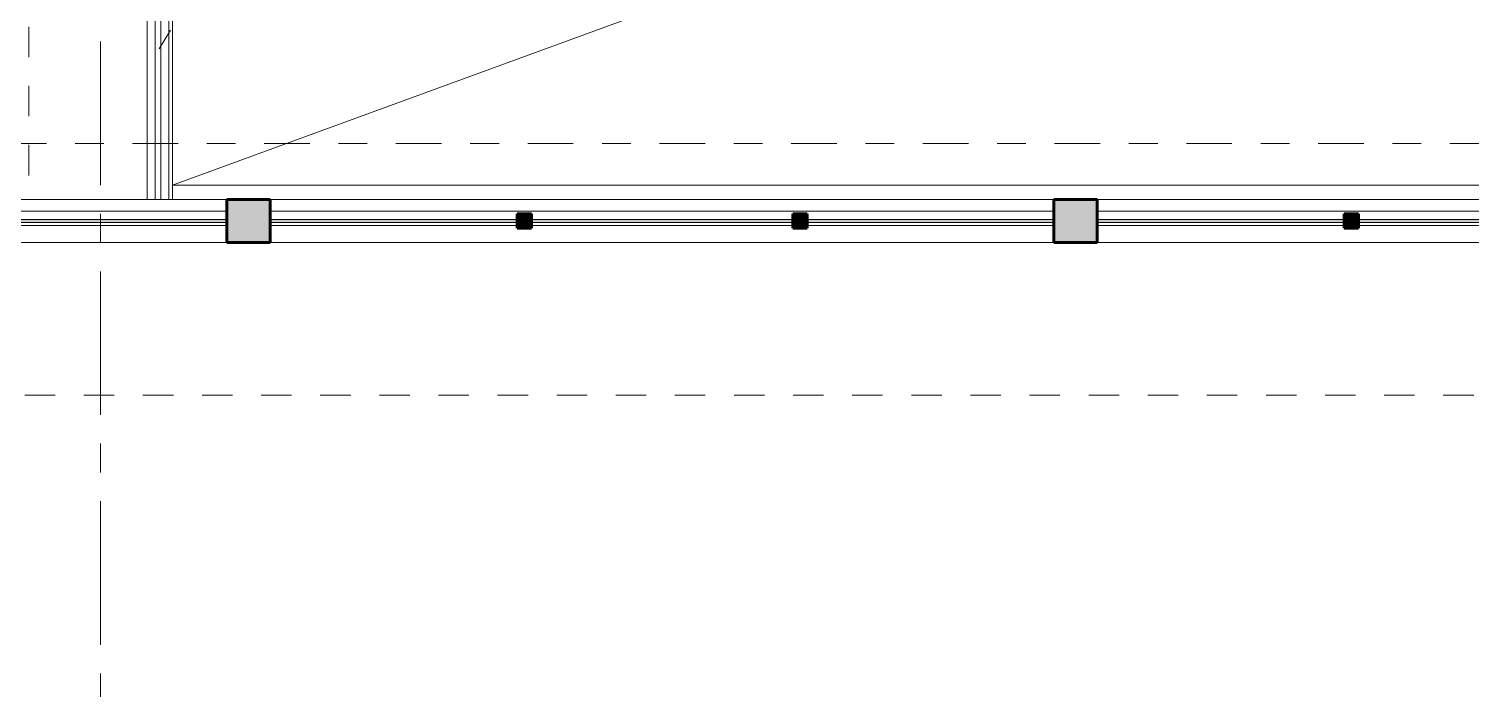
# Model space of a CAD drawing. Header units: inches. Extents: x -38 to 5698, y -33 to 92.
# Drawn here: x 485.57 to 490.59, y 18.05 to 20.34 of the extents above; entities that cross this region are included whole.
import ezdxf

# ---------------------------------------------------------------- set-up
doc = ezdxf.new("R2010")
doc.units = ezdxf.units.IN
doc.header["$MEASUREMENT"] = 0
doc.set_wipeout_variables(frame=1)
for name, pattern in [('ACAD_ISO04W100', [30, 24, -3, 0, -3]), ('Oculto', [0.15875, 0.105833, -0.052917]), ('Punto & Raya', [0.65, 0.5, -0.075, 0, -0.075]), ('Punto & Rayas', [0.335139, 0.15875, -0.088194, 0, -0.088194]), ('Wipeout_Contour', [1, 0, -1])]:
    doc.linetypes.add(name, pattern=pattern)
for name, color, linetype in [('02 _ ARQ _ ALB _ Ejes Generales', 7, 'Continuous'), ('02 _ ARQ _ ZON _ Espacio.3D', 7, 'Continuous'), ('08 _ STR _ EXT _ 07 Losa Aligerada', 7, 'Continuous'), ('Acabado - Muros', 7, 'Continuous'), ('Dibujo 2D - General', 7, 'Continuous'), ('Estructura - 04 MURO', 7, 'Continuous'), ('Interior - Escaleras & Barandillas', 7, 'Continuous'), ('Marcador - Secciones', 251, 'Continuous')]:
    doc.layers.add(name, color=color, linetype=linetype)

msp = doc.modelspace()

# ---------------------------------------------------------------- linework, layer by layer
at = {"layer": '02 _ ARQ _ ZON _ Espacio.3D', "color": 254, "linetype": 'Continuous', "lineweight": 0, "flags": 128}
msp.add_lwpolyline([(506.57, 19.6), (483.38, 19.6), (483.38, 27.5), (506.57, 27.5)], dxfattribs=at)
msp.add_lwpolyline([(483.53, 19.75), (486.07, 19.75), (486.07, 22.25), (485.57, 22.25), (485.57, 22.7), (486.07, 22.7), (486.07, 24.4), (485.57, 24.4), (485.57, 24.85), (486.07, 24.85), (486.07, 27.3499), (483.53, 27.3499)], close=True, dxfattribs=at)
at = {"layer": '08 _ STR _ EXT _ 07 Losa Aligerada', "color": 254, "linetype": 'Continuous', "lineweight": 18, "flags": 128}
msp.add_lwpolyline([(506.57, 19.8), (506.57, 27.3), (486.07, 27.3), (486.07, 24.7758), (486.0701, 24.5), (486.07, 24.5), (486.07, 22.6), (486.0706, 22.6), (486.0707, 22.35), (486.07, 22.35), (486.07, 19.8)], close=True, dxfattribs=at)
at = {"layer": 'Dibujo 2D - General', "color": 252, "linetype": 'ACAD_ISO04W100', "lineweight": 13}
msp.add_line((486.07, 19.8), (506.57, 27.3), dxfattribs=at)
at = {"layer": 'Interior - Escaleras & Barandillas', "color": 161, "linetype": 'Continuous', "lineweight": 13}
msp.add_line((486.0635, 20.3393), (486.0244, 20.2754), dxfattribs=at)
at = {"layer": 'Marcador - Secciones', "color": 251, "linetype": 'Punto & Rayas', "lineweight": 13}
msp.add_line((485.0136, 19.9456), (491.2833, 19.9456), dxfattribs=at)

# ---------------------------------------------------------------- next in the draw order: wipeouts: each hides what was drawn before it
at = {"color": 254, "linetype": 'Wipeout_Contour', "lineweight": 0, "ltscale": 16213.9715}
msp.add_wipeout([(484.73, 19.6), (506.57, 19.6), (506.57, 19.75), (484.73, 19.75)], dxfattribs=at).dxf.layer = 'Estructura - 04 MURO'

# ---------------------------------------------------------------- next in the draw order: linework, layer by layer
at = {"layer": 'Acabado - Muros', "color": 7, "linetype": 'Continuous', "lineweight": 60}
for p, q in [((486.41, 19.75), (486.26, 19.75)), ((489.29, 19.75), (489.14, 19.75)), ((486.41, 19.6), (486.26, 19.6)), ((489.29, 19.6), (489.14, 19.6))]:
    msp.add_line(p, q, dxfattribs=at)
at = {"layer": 'Dibujo 2D - General', "color": 252, "linetype": 'Oculto', "lineweight": 13}
msp.add_line((485.57, 27.35), (485.57, 19.75), dxfattribs=at)
at = {"layer": 'Dibujo 2D - General', "color": 252, "linetype": 'ACAD_ISO04W100', "lineweight": 13}
for p, q in [((506.57, 19.75), (483.53, 19.75)), ((483.53, 19.6), (506.57, 19.6))]:
    msp.add_line(p, q, dxfattribs=at)
at = {"layer": 'Dibujo 2D - General', "color": 7, "linetype": 'Oculto', "lineweight": 13}
msp.add_lwpolyline([(482.88, 19.0689), (506.57, 19.0689), (506.57, 28.0309), (482.88, 28.0309)], close=True, dxfattribs=at)
at = {"layer": 'Dibujo 2D - General', "color": 7, "linetype": 'ACAD_ISO04W100', "lineweight": 13}
for points in [[(486.26, 19.75), (486.41, 19.75), (486.41, 19.6), (486.26, 19.6)], [(489.14, 19.75), (489.29, 19.75), (489.29, 19.6), (489.14, 19.6)]]:
    msp.add_lwpolyline(points, close=True, dxfattribs=at)
at = {"layer": 'Estructura - 04 MURO', "color": 7, "linetype": 'Continuous', "lineweight": 13, "flags": 128}
for points in [[(506.57, 19.75), (484.73, 19.75)], [(484.73, 19.6), (506.57, 19.6)]]:
    msp.add_lwpolyline(points, dxfattribs=at)
at = {"layer": 'Interior - Escaleras & Barandillas', "color": 161, "linetype": 'Continuous', "lineweight": 13, "flags": 128}
msp.add_lwpolyline([(485.9825, 19.75), (486.0575, 19.75), (486.0575, 22.25), (485.9825, 22.25)], close=True, dxfattribs=at)
for points in [[(486.0103, 22.25), (486.0103, 19.75)], [(486.0298, 19.75), (486.0298, 22.25)]]:
    msp.add_lwpolyline(points, dxfattribs=at)

# ---------------------------------------------------------------- next in the draw order: wipeouts: each hides what was drawn before it
at = {"color": 254, "linetype": 'Wipeout_Contour', "lineweight": 0, "ltscale": 24262.074805}
msp.add_wipeout([(485.375, 19.71), (485.375, 19.7), (485.4, 19.7), (485.4, 19.66), (486.26, 19.66), (486.26, 19.71)], dxfattribs=at).dxf.layer = 'Acabado - Muros'
at = {"color": 254, "linetype": 'Wipeout_Contour', "lineweight": 0, "ltscale": 24268.067728}
msp.add_wipeout([(486.41, 19.71), (486.41, 19.66), (487.27, 19.66), (487.27, 19.7), (487.295, 19.7), (487.295, 19.71)], dxfattribs=at).dxf.layer = 'Acabado - Muros'
at = {"color": 254, "linetype": 'Wipeout_Contour', "lineweight": 0, "ltscale": 32387.989961}
msp.add_wipeout([(491.135, 19.71), (490.175, 19.71), (490.175, 19.7), (490.2, 19.7), (490.2, 19.66), (491.11, 19.66), (491.11, 19.7), (491.135, 19.7)], dxfattribs=at).dxf.layer = 'Acabado - Muros'

# ---------------------------------------------------------------- next in the draw order: hatches: boundary and pattern name
at = {"layer": 'Acabado - Muros', "linetype": 'Continuous', "lineweight": 0}
msp.add_hatch(color=254, dxfattribs=at).paths.add_polyline_path([(486.41, 19.75), (486.26, 19.75), (486.26, 19.6), (486.41, 19.6)])
at = {"layer": 'Acabado - Muros', "linetype": 'Continuous', "lineweight": 9}
msp.add_hatch(color=250, dxfattribs=at).paths.add_polyline_path([(486.26, 19.67), (486.26, 19.68), (485.4, 19.68), (485.4, 19.67)])

# ---------------------------------------------------------------- next in the draw order: linework, layer by layer
at = {"layer": '02 _ ARQ _ ALB _ Ejes Generales', "color": 251, "linetype": 'Punto & Raya', "lineweight": 13}
msp.add_line((485.82, 45.9), (485.82, 2.05), dxfattribs=at)
at = {"layer": 'Acabado - Muros', "color": 7, "linetype": 'Continuous', "lineweight": 60}
for p, q in [((486.26, 19.75), (486.26, 19.6)), ((486.41, 19.75), (486.41, 19.6))]:
    msp.add_line(p, q, dxfattribs=at)
at = {"layer": 'Acabado - Muros', "color": 251, "linetype": 'Continuous', "lineweight": 13, "flags": 128}
for points in [[(484.78, 19.71), (486.26, 19.71)], [(485.4, 19.66), (486.26, 19.66)]]:
    msp.add_lwpolyline(points, dxfattribs=at)
at = {"layer": 'Acabado - Muros', "color": 7, "linetype": 'Continuous', "lineweight": 13, "flags": 128}
msp.add_lwpolyline([(486.26, 19.67), (486.26, 19.68), (485.4, 19.68), (485.4, 19.67)], close=True, dxfattribs=at)

# ---------------------------------------------------------------- next in the draw order: wipeouts: each hides what was drawn before it
at = {"color": 254, "linetype": 'Wipeout_Contour', "lineweight": 0, "ltscale": 32364.950238}
msp.add_wipeout([(488.255, 19.71), (487.295, 19.71), (487.295, 19.7), (487.32, 19.7), (487.32, 19.66), (488.23, 19.66), (488.23, 19.7), (488.255, 19.7)], dxfattribs=at).dxf.layer = 'Acabado - Muros'
at = {"color": 254, "linetype": 'Wipeout_Contour', "lineweight": 0, "ltscale": 24285.347521}
msp.add_wipeout([(489.29, 19.71), (489.29, 19.66), (490.15, 19.66), (490.15, 19.7), (490.175, 19.7), (490.175, 19.71)], dxfattribs=at).dxf.layer = 'Acabado - Muros'

# ---------------------------------------------------------------- next in the draw order: hatches: boundary and pattern name
at = {"layer": 'Acabado - Muros', "linetype": 'Continuous', "lineweight": 0}
for points in [[(487.32, 19.7), (487.27, 19.7), (487.27, 19.65), (487.32, 19.65)], [(490.2, 19.7), (490.15, 19.7), (490.15, 19.65), (490.2, 19.65)]]:
    msp.add_hatch(color=254, dxfattribs=at).paths.add_polyline_path(points)
at = {"layer": 'Acabado - Muros', "linetype": 'Continuous', "lineweight": 9}
for points in [[(487.27, 19.67), (487.27, 19.68), (486.41, 19.68), (486.41, 19.67)], [(490.15, 19.67), (490.15, 19.68), (489.29, 19.68), (489.29, 19.67)], [(491.11, 19.67), (491.11, 19.68), (490.2, 19.68), (490.2, 19.67)]]:
    msp.add_hatch(color=250, dxfattribs=at).paths.add_polyline_path(points)

# ---------------------------------------------------------------- next in the draw order: linework, layer by layer
at = {"layer": 'Acabado - Muros', "color": 7, "linetype": 'Continuous', "lineweight": 60}
for p, q in [((489.29, 19.75), (489.29, 19.6)), ((487.27, 19.7), (487.27, 19.65)), ((487.32, 19.7), (487.27, 19.7)), ((487.32, 19.7), (487.32, 19.65)), ((490.15, 19.7), (490.15, 19.65)), ((490.2, 19.7), (490.15, 19.7)), ((490.2, 19.7), (490.2, 19.65)), ((487.32, 19.65), (487.27, 19.65)), ((490.2, 19.65), (490.15, 19.65))]:
    msp.add_line(p, q, dxfattribs=at)
at = {"layer": 'Acabado - Muros', "color": 251, "linetype": 'Continuous', "lineweight": 13, "flags": 128}
for points in [[(489.29, 19.71), (492.02, 19.71)], [(486.41, 19.66), (487.27, 19.66)], [(489.29, 19.66), (490.15, 19.66)], [(490.2, 19.66), (491.11, 19.66)]]:
    msp.add_lwpolyline(points, dxfattribs=at)
at = {"layer": 'Acabado - Muros', "color": 7, "linetype": 'Continuous', "lineweight": 13, "flags": 128}
for points in [[(487.27, 19.67), (487.27, 19.68), (486.41, 19.68), (486.41, 19.67)], [(490.15, 19.67), (490.15, 19.68), (489.29, 19.68), (489.29, 19.67)], [(491.11, 19.67), (491.11, 19.68), (490.2, 19.68), (490.2, 19.67)]]:
    msp.add_lwpolyline(points, close=True, dxfattribs=at)

# ---------------------------------------------------------------- next in the draw order: wipeouts: each hides what was drawn before it
at = {"color": 254, "linetype": 'Wipeout_Contour', "lineweight": 0, "ltscale": 24279.354598}
msp.add_wipeout([(488.255, 19.71), (488.255, 19.7), (488.28, 19.7), (488.28, 19.66), (489.14, 19.66), (489.14, 19.71)], dxfattribs=at).dxf.layer = 'Acabado - Muros'

# ---------------------------------------------------------------- next in the draw order: hatches: boundary and pattern name
at = {"layer": 'Acabado - Muros', "linetype": 'Continuous', "lineweight": 0}
for points in [[(489.29, 19.75), (489.14, 19.75), (489.14, 19.6), (489.29, 19.6)], [(488.28, 19.7), (488.23, 19.7), (488.23, 19.65), (488.28, 19.65)]]:
    msp.add_hatch(color=254, dxfattribs=at).paths.add_polyline_path(points)
at = {"layer": 'Acabado - Muros', "linetype": 'Continuous', "lineweight": 9}
for points in [[(488.23, 19.67), (488.23, 19.68), (487.32, 19.68), (487.32, 19.67)], [(489.14, 19.67), (489.14, 19.68), (488.28, 19.68), (488.28, 19.67)]]:
    msp.add_hatch(color=250, dxfattribs=at).paths.add_polyline_path(points)

# ---------------------------------------------------------------- next in the draw order: linework, layer by layer
at = {"layer": 'Acabado - Muros', "color": 7, "linetype": 'Continuous', "lineweight": 60}
for p, q in [((489.14, 19.75), (489.14, 19.6)), ((488.28, 19.7), (488.23, 19.7)), ((488.23, 19.7), (488.23, 19.65)), ((488.28, 19.7), (488.28, 19.65)), ((488.28, 19.65), (488.23, 19.65))]:
    msp.add_line(p, q, dxfattribs=at)
at = {"layer": 'Acabado - Muros', "color": 251, "linetype": 'Continuous', "lineweight": 13, "flags": 128}
for points in [[(486.41, 19.71), (489.14, 19.71)], [(487.32, 19.66), (488.23, 19.66)], [(488.28, 19.66), (489.14, 19.66)]]:
    msp.add_lwpolyline(points, dxfattribs=at)
at = {"layer": 'Acabado - Muros', "color": 7, "linetype": 'Continuous', "lineweight": 13, "flags": 128}
for points in [[(488.23, 19.67), (488.23, 19.68), (487.32, 19.68), (487.32, 19.67)], [(489.14, 19.67), (489.14, 19.68), (488.28, 19.68), (488.28, 19.67)]]:
    msp.add_lwpolyline(points, close=True, dxfattribs=at)

doc.saveas('drawing.dxf')
